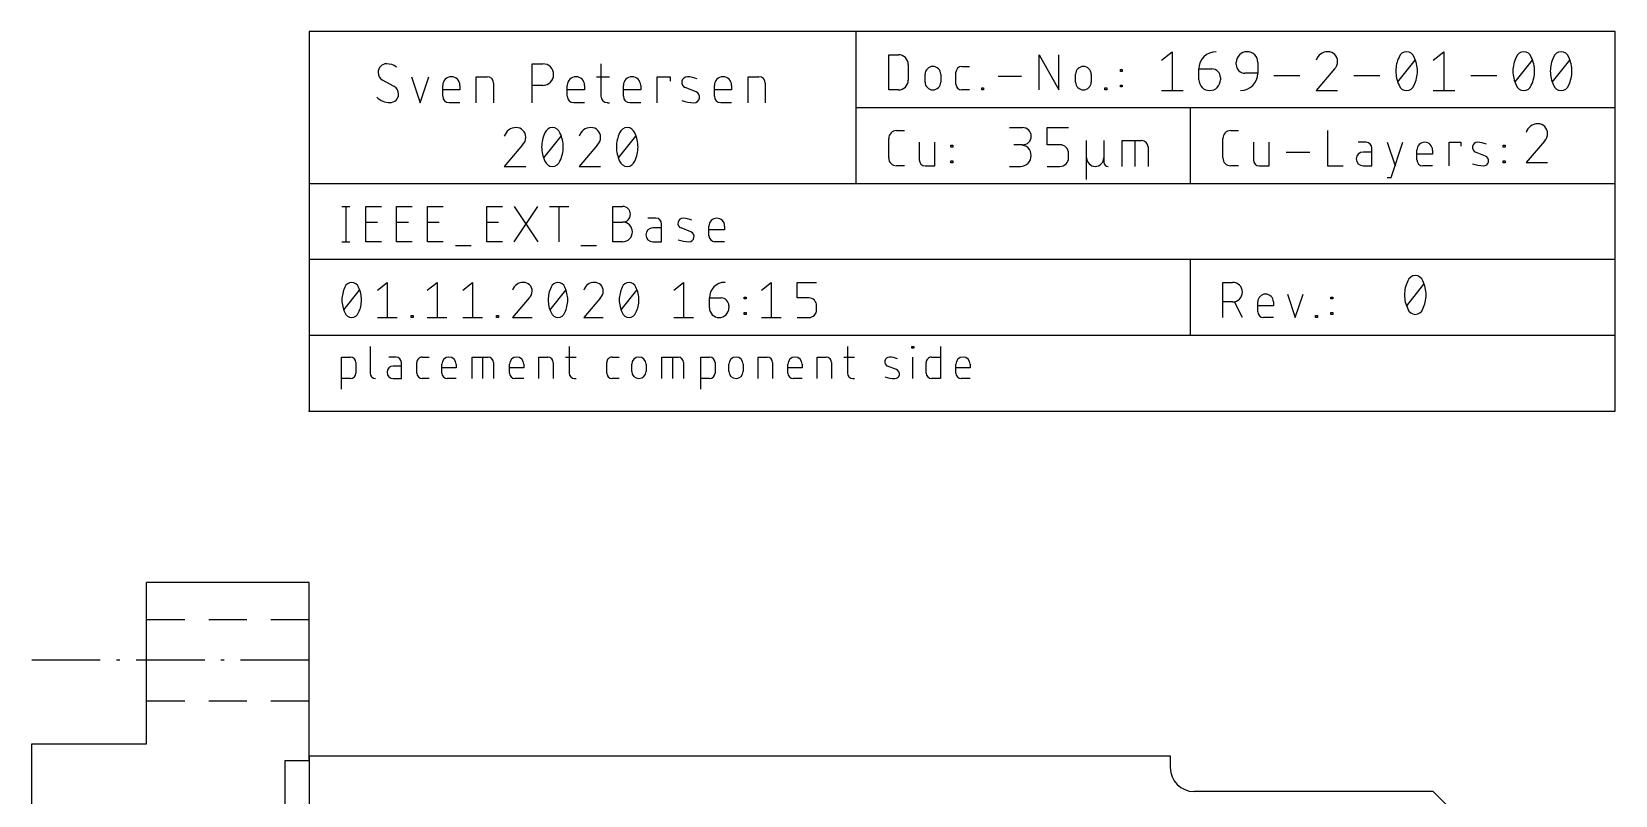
# Model space of a CAD drawing. Extents: x -11.6 to 54.6, y -7.2 to 84.3.
# Drawn here: x -11.6 to 54.6, y 52.3 to 84.3 of the extents above; entities that cross this region are included whole.
import ezdxf

# ---------------------------------------------------------------- set-up
doc = ezdxf.new("R2010")
doc.units = 0
for name, color, linetype in [('20', 30, 'CONTINUOUS'), ('21', 253, 'CONTINUOUS'), ('23', 7, 'CONTINUOUS'), ('48', 213, 'CONTINUOUS')]:
    doc.layers.add(name, color=color, linetype=linetype)

msp = doc.modelspace()

# ---------------------------------------------------------------- linework, layer by layer
at = {"layer": '20'}
for p, q in [((0, 54), (0, 0)), ((0, 54), (36, 54)), ((36, 54), (36, 53.5)), ((47, 52.5), (37, 52.5)), ((47, 52.5), (48, 51.5))]:
    msp.add_line(p, q, dxfattribs=at)
msp.add_arc((37, 53.5), 1, 180, 270, dxfattribs=at)
at = {"layer": '21'}
for p, q in [((2.5485, 71.1264), (2.5485, 70.0045)), ((10.8694, 71.1264), (10.8694, 70.0045)), ((22.5046, 71.1264), (22.5046, 70.0045)), ((25.2019, 71.0516), (25.2019, 71.1264)), ((25.2019, 71.1264), (25.2767, 71.1264)), ((25.2767, 71.0516), (25.2019, 71.0516)), ((25.2767, 71.1264), (25.2767, 71.0516)), ((26.3968, 71.1264), (26.3968, 69.7802)), ((1.3589, 69.3314), (1.3589, 70.6776)), ((1.3589, 70.6776), (1.7328, 70.6776)), ((1.9572, 70.4532), (1.9572, 70.0045)), ((3.632, 70.6776), (3.3329, 70.6776)), ((3.8564, 70.3037), (3.5199, 70.3037)), ((3.8564, 69.7802), (3.8564, 70.4532)), ((4.5006, 70.0045), (4.5006, 70.4532)), ((4.725, 70.6776), (5.0241, 70.6776)), ((5.5481, 70.0045), (5.5481, 70.3785)), ((6.1464, 70.2289), (5.5481, 70.2289)), ((6.1464, 70.3785), (6.1464, 70.2289)), ((6.813, 69.7802), (6.813, 70.6776)), ((6.813, 70.6776), (7.4861, 70.6776)), ((7.2617, 69.7802), (7.2617, 70.6776)), ((7.7105, 70.4532), (7.7105, 69.7802)), ((8.3771, 70.0045), (8.3771, 70.3785)), ((8.9754, 70.2289), (8.3771, 70.2289)), ((8.9754, 70.3785), (8.9754, 70.2289)), ((9.609, 69.7802), (9.609, 70.6776)), ((9.609, 70.6776), (9.983, 70.6776)), ((10.2074, 70.4532), (10.2074, 69.7802)), ((10.7198, 70.6776), (11.1685, 70.6776)), ((12.44, 70.0045), (12.44, 70.4532)), ((12.6643, 70.6776), (12.9635, 70.6776)), ((13.4875, 70.0793), (13.4875, 70.3785)), ((14.0858, 70.3785), (14.0858, 70.0793)), ((14.7524, 69.7802), (14.7524, 70.6776)), ((14.7524, 70.6776), (15.4255, 70.6776)), ((15.2011, 69.7802), (15.2011, 70.6776)), ((15.6498, 70.4532), (15.6498, 69.7802)), ((16.3706, 69.3314), (16.3706, 70.6776)), ((16.3706, 70.6776), (16.7446, 70.6776)), ((16.969, 70.4532), (16.969, 70.0045)), ((17.5484, 70.0793), (17.5484, 70.3785)), ((18.1467, 70.3785), (18.1467, 70.0793)), ((18.7804, 69.7802), (18.7804, 70.6776)), ((18.7804, 70.6776), (19.1543, 70.6776)), ((19.3787, 70.4532), (19.3787, 69.7802)), ((20.0123, 70.0045), (20.0123, 70.3785)), ((20.6106, 70.2289), (20.0123, 70.2289)), ((20.6106, 70.3785), (20.6106, 70.2289)), ((21.2443, 69.7802), (21.2443, 70.6776)), ((21.2443, 70.6776), (21.6182, 70.6776)), ((21.8426, 70.4532), (21.8426, 69.7802)), ((22.355, 70.6776), (22.8038, 70.6776)), ((24.5594, 70.1541), (24.1854, 70.3037)), ((25.2393, 69.7802), (25.2393, 70.6776)), ((25.7985, 70.0045), (25.7985, 70.4532)), ((26.0229, 70.6776), (26.3968, 70.6776)), ((27.0391, 70.0045), (27.0391, 70.3785)), ((27.6374, 70.2289), (27.0391, 70.2289)), ((27.6374, 70.3785), (27.6374, 70.2289)), ((1.7328, 69.7802), (1.3589, 69.7802)), ((3.5199, 69.7802), (3.8564, 69.7802)), ((5.0241, 69.7802), (4.725, 69.7802)), ((6.1464, 69.7802), (5.7725, 69.7802)), ((8.9754, 69.7802), (8.6014, 69.7802)), ((11.0937, 69.7802), (11.1685, 69.7802)), ((12.9635, 69.7802), (12.6643, 69.7802)), ((16.7446, 69.7802), (16.3706, 69.7802)), ((20.6106, 69.7802), (20.2367, 69.7802)), ((22.729, 69.7802), (22.8038, 69.7802)), ((26.3968, 69.7802), (26.0229, 69.7802)), ((27.6374, 69.7802), (27.2635, 69.7802)), ((0, 61.25), (-6.8, 61.25)), ((-6.8, 59.7), (-6.8, 61.25)), ((0, 59.7), (0, 61.25)), ((-6.8, 56.3), (-6.8, 59.7)), ((-6.8, 59.7), (-5.2, 59.7)), ((-4.2, 59.7), (-2.6, 59.7)), ((-1.6, 59.7), (0, 59.7)), ((0, 58), (0, 59.7)), ((-8.7333, 58), (-11.6, 58)), ((-7.9147, 58), (-8.052, 58)), ((-4.3667, 58), (-7.2333, 58)), ((-3.548, 58), (-3.6853, 58)), ((0, 58), (-2.8667, 58)), ((0, 56.3), (0, 58)), ((-6.8, 54.5), (-6.8, 56.3)), ((-6.8, 56.3), (-5.2, 56.3)), ((-4.2, 56.3), (-2.6, 56.3)), ((-1.6, 56.3), (0, 56.3)), ((0, 53.8), (0, 56.3)), ((-11.6, -0.5), (-11.6, 54.5)), ((-11.6, 54.5), (-6.8, 54.5)), ((-1, 0.2), (-1, 53.8)), ((-1, 53.8), (0, 53.8))]:
    msp.add_line(p, q, dxfattribs=at)
for centre, radius, start, end in [((1.7328, 70.4532), 0.2244, 0, 90), ((3.5199, 70.0419), 0.2618, 90, 270), ((3.632, 70.4532), 0.2244, 0, 90), ((4.725, 70.4532), 0.2244, 89.9992, 180), ((5.8473, 70.3785), 0.2992, 0, 180), ((7.4861, 70.4532), 0.2244, 0, 90), ((8.6762, 70.3785), 0.2992, 0, 180), ((9.983, 70.4532), 0.2244, 0, 90), ((12.6643, 70.4532), 0.2244, 89.9992, 180), ((13.7866, 70.3785), 0.2992, 0, 180), ((15.4255, 70.4532), 0.2244, 0, 90), ((16.7446, 70.4532), 0.2244, 0, 90), ((17.8475, 70.3785), 0.2992, 0, 180), ((19.1543, 70.4532), 0.2244, 0, 90), ((20.3115, 70.3785), 0.2992, 0, 180), ((21.6182, 70.4532), 0.2244, 0, 90), ((24.2574, 70.4837), 0.1939, 89.181, 248.1986), ((24.2481, 69.8284), 0.8493, 65.7609, 89.181), ((26.0229, 70.4532), 0.2244, 89.9992, 180), ((27.3382, 70.3785), 0.2992, 0, 180), ((1.7328, 70.0045), 0.2244, 270.0008, 0), ((2.7729, 70.0045), 0.2244, 180, 270), ((4.725, 70.0045), 0.2244, 180, 270), ((5.7725, 70.0045), 0.2244, 180, 270), ((8.6014, 70.0045), 0.2244, 180, 270), ((11.0937, 70.0045), 0.2244, 180, 270), ((12.6643, 70.0045), 0.2244, 180, 270), ((13.7866, 70.0793), 0.2992, 180, 0), ((16.7446, 70.0045), 0.2244, 270.0008, 0), ((17.8475, 70.0793), 0.2992, 180, 0), ((20.2367, 70.0045), 0.2244, 180, 270), ((22.729, 70.0045), 0.2244, 180, 270), ((24.5027, 71.0485), 1.2684, 250.2096, 269.181), ((24.4874, 69.974), 0.1939, 269.181, 68.1986), ((26.0229, 70.0045), 0.2244, 180, 270), ((27.2635, 70.0045), 0.2244, 180, 270)]:
    msp.add_arc(centre, radius, start, end, dxfattribs=at)
at = {"layer": '23'}
msp.add_point((0, 68.4213), dxfattribs=at)
at = {"layer": '48'}
for p, q in [((22.86, 84.2963), (0, 84.2963)), ((0, 84.2963), (0, 77.9463)), ((54.61, 84.2963), (22.86, 84.2963)), ((22.86, 84.2963), (22.86, 81.1213)), ((54.61, 81.1213), (54.61, 84.2963)), ((35.6362, 83.0968), (36.0878, 83.4581)), ((36.0878, 83.4581), (36.0878, 81.8325)), ((46.9949, 83.0968), (47.4464, 83.4581)), ((47.4464, 83.4581), (47.4464, 81.8325)), ((9.3179, 81.3244), (9.3179, 82.9501)), ((9.3179, 82.9501), (9.7695, 82.9501)), ((12.1996, 82.9501), (12.1996, 81.5954)), ((24.2316, 81.8578), (24.2316, 83.3311)), ((24.2316, 83.3311), (24.6408, 83.3311)), ((25.05, 82.9218), (25.05, 82.2671)), ((27.2865, 82.84), (27.6139, 82.84)), ((30.5248, 81.8578), (30.5248, 83.3311)), ((30.5248, 83.3311), (31.3432, 81.8578)), ((31.3432, 81.8578), (31.3432, 83.3311)), ((38.7624, 82.9162), (38.7624, 83.0065)), ((39.6656, 83.0065), (39.6656, 82.5549)), ((45.5221, 82.1937), (46.2446, 83.0968)), ((50.4199, 82.1937), (51.1423, 83.0968)), ((51.983, 82.1937), (52.7055, 83.0968)), ((3.5584, 82.0018), (3.0617, 82.2727)), ((4.281, 82.4082), (4.6422, 81.3244)), ((4.6422, 81.3244), (5.0035, 82.4082)), ((6.9904, 81.3244), (6.9904, 82.4082)), ((6.9904, 82.4082), (7.4419, 82.4082)), ((7.7129, 82.1373), (7.7129, 81.3244)), ((12.019, 82.4082), (12.5608, 82.4082)), ((14.554, 81.3244), (14.554, 82.4082)), ((14.554, 82.4082), (15.0958, 82.4082)), ((15.0958, 82.4082), (15.0958, 82.2276)), ((18.3491, 81.3244), (18.3491, 82.4082)), ((18.3491, 82.4082), (18.8006, 82.4082)), ((19.0716, 82.1373), (19.0716, 81.3244)), ((25.7505, 82.1852), (25.7505, 82.5126)), ((26.4052, 82.5126), (26.4052, 82.1852)), ((27.041, 82.1034), (27.041, 82.5945)), ((28.8077, 82.4308), (29.7898, 82.4308)), ((32.0436, 82.1852), (32.0436, 82.5126)), ((32.6984, 82.5126), (32.6984, 82.1852)), ((33.9158, 82.6354), (33.9158, 82.7172)), ((33.9158, 82.7172), (33.9976, 82.7172)), ((33.9976, 82.6354), (33.9158, 82.6354)), ((33.9976, 82.7172), (33.9976, 82.6354)), ((37.1993, 82.7356), (37.7412, 82.7356)), ((37.1993, 82.284), (37.1993, 82.7356)), ((38.1024, 82.3743), (38.1024, 82.284)), ((39.6656, 82.5549), (39.1237, 82.5549)), ((40.3395, 82.4646), (41.4232, 82.4646)), ((42.8647, 82.7356), (42.0971, 81.8325)), ((43.6741, 82.4646), (44.7579, 82.4646)), ((48.5719, 82.4646), (49.6556, 82.4646)), ((5.5836, 81.5954), (5.5836, 82.0469)), ((6.3061, 81.8663), (5.5836, 81.8663)), ((6.3061, 82.0469), (6.3061, 81.8663)), ((9.7695, 82.0469), (9.3179, 82.0469)), ((10.794, 81.5954), (10.794, 82.0469)), ((11.5165, 81.8663), (10.794, 81.8663)), ((11.5165, 82.0469), (11.5165, 81.8663)), ((13.1387, 81.5954), (13.1387, 82.0469)), ((13.8611, 81.8663), (13.1387, 81.8663)), ((13.8611, 82.0469), (13.8611, 81.8663)), ((16.1746, 81.776), (15.723, 81.9566)), ((16.9423, 81.5954), (16.9423, 82.0469)), ((17.6647, 81.8663), (16.9423, 81.8663)), ((17.6647, 82.0469), (17.6647, 81.8663)), ((24.6408, 81.8578), (24.2316, 81.8578)), ((27.6139, 81.8578), (27.2865, 81.8578)), ((28.1181, 81.8578), (28.1181, 81.9397)), ((28.1181, 81.9397), (28.2, 81.9397)), ((28.2, 81.8578), (28.1181, 81.8578)), ((28.2, 81.9397), (28.2, 81.8578)), ((33.2716, 81.8578), (33.2716, 81.9397)), ((33.2716, 81.9397), (33.3534, 81.9397)), ((33.3534, 81.8578), (33.2716, 81.8578)), ((33.3534, 81.9397), (33.3534, 81.8578)), ((33.9158, 81.9806), (33.9158, 82.0625)), ((33.9158, 82.0625), (33.9976, 82.0625)), ((33.9976, 81.9806), (33.9158, 81.9806)), ((33.9976, 82.0625), (33.9976, 81.9806)), ((35.6362, 81.8325), (36.5393, 81.8325)), ((42.0971, 81.8325), (43.0002, 81.8325)), ((46.9949, 81.8325), (47.898, 81.8325)), ((6.3061, 81.3244), (5.8545, 81.3244)), ((11.5165, 81.3244), (11.0649, 81.3244)), ((12.4705, 81.3244), (12.5608, 81.3244)), ((13.8611, 81.3244), (13.4096, 81.3244)), ((17.6647, 81.3244), (17.2132, 81.3244)), ((22.86, 81.1213), (22.86, 77.9463)), ((22.86, 81.1213), (36.83, 81.1213)), ((36.83, 81.1213), (54.61, 81.1213)), ((36.83, 81.1213), (36.83, 77.9463)), ((54.61, 77.9463), (54.61, 81.1213)), ((24.559, 80.1561), (24.8864, 80.1561)), ((29.2862, 80.2831), (29.8281, 80.2831)), ((30.8493, 79.5606), (30.8493, 80.2831)), ((30.8493, 80.2831), (31.7524, 80.2831)), ((38.529, 80.1561), (38.8564, 80.1561)), ((42.5708, 80.1561), (42.5708, 78.6829)), ((8.9252, 79.5606), (8.1575, 78.6574)), ((9.8109, 79.0187), (10.5334, 79.9218)), ((12.0514, 79.5606), (11.2838, 78.6574)), ((12.9372, 79.0187), (13.6597, 79.9218)), ((24.2316, 79.0102), (24.2316, 79.8287)), ((25.5077, 79.665), (25.5077, 78.9284)), ((26.1624, 78.6829), (26.1624, 79.665)), ((26.8347, 79.4604), (26.8347, 79.5422)), ((26.8347, 79.5422), (26.9166, 79.5422)), ((26.9166, 79.4604), (26.8347, 79.4604)), ((26.9166, 79.5422), (26.9166, 79.4604)), ((29.8281, 79.5606), (29.4668, 79.5606)), ((31.3912, 79.5606), (30.8493, 79.5606)), ((32.5019, 78.1156), (32.5019, 79.7412)), ((33.2243, 79.7412), (33.2243, 79.0187)), ((33.9895, 78.6574), (33.9895, 79.7412)), ((33.9895, 79.7412), (34.8023, 79.7412)), ((34.5313, 78.6574), (34.5313, 79.7412)), ((35.0732, 79.4703), (35.0732, 78.6574)), ((38.2016, 79.0102), (38.2016, 79.8287)), ((39.4777, 79.665), (39.4777, 78.9284)), ((40.1324, 78.6829), (40.1324, 79.665)), ((44.1889, 79.665), (43.8615, 79.665)), ((45.0771, 79.665), (45.4045, 78.6829)), ((45.2408, 78.1918), (45.7319, 79.665)), ((47.6643, 78.6829), (47.6643, 79.665)), ((47.6643, 79.665), (48.1553, 79.665)), ((48.1553, 79.665), (48.1553, 79.5013)), ((49.9224, 79.4604), (49.9224, 79.5422)), ((49.9224, 79.5422), (50.0043, 79.5422)), ((50.0043, 79.4604), (49.9224, 79.4604)), ((50.0043, 79.5422), (50.0043, 79.4604)), ((51.6438, 79.7193), (50.8762, 78.8162)), ((26.8347, 78.8056), (26.8347, 78.8875)), ((26.8347, 78.8875), (26.9166, 78.8875)), ((26.9166, 78.8056), (26.8347, 78.8056)), ((26.9166, 78.8875), (26.9166, 78.8056)), ((31.7524, 79.0187), (31.7524, 79.1993)), ((33.2243, 79.0187), (33.2243, 78.8381)), ((40.8501, 79.2558), (41.8322, 79.2558)), ((44.4344, 79.2558), (44.0661, 79.2558)), ((44.4344, 78.6829), (44.4344, 79.4194)), ((46.3159, 78.9284), (46.3159, 79.3376)), ((46.9707, 79.1739), (46.3159, 79.1739)), ((46.9707, 79.3376), (46.9707, 79.1739)), ((49.1769, 79.0921), (48.7677, 79.2558)), ((49.9224, 78.8056), (49.9224, 78.8875)), ((49.9224, 78.8875), (50.0043, 78.8875)), ((50.0043, 78.8056), (49.9224, 78.8056)), ((50.0043, 78.8875), (50.0043, 78.8056)), ((50.8762, 78.8162), (51.7793, 78.8162)), ((8.1575, 78.6574), (9.0606, 78.6574)), ((11.2838, 78.6574), (12.1869, 78.6574)), ((24.8864, 78.6829), (24.559, 78.6829)), ((25.7532, 78.6829), (26.1624, 78.6829)), ((29.2862, 78.6574), (29.7378, 78.6574)), ((30.8493, 78.6574), (31.3912, 78.6574)), ((38.8564, 78.6829), (38.529, 78.6829)), ((39.7232, 78.6829), (40.1324, 78.6829)), ((42.5708, 78.6829), (43.2256, 78.6829)), ((44.0661, 78.6829), (44.4344, 78.6829)), ((45.0771, 78.1918), (45.2408, 78.1918)), ((46.9707, 78.6829), (46.5615, 78.6829)), ((0, 77.9463), (0, 74.7713)), ((0, 77.9463), (22.86, 77.9463)), ((22.86, 77.9463), (36.83, 77.9463)), ((36.83, 77.9463), (54.61, 77.9463)), ((54.61, 74.7713), (54.61, 77.9463)), ((1.3716, 76.9811), (1.699, 76.9811)), ((1.5353, 76.9811), (1.5353, 75.5079)), ((2.3685, 75.5079), (2.3685, 76.9811)), ((2.3685, 76.9811), (3.0232, 76.9811)), ((3.6569, 75.5079), (3.6569, 76.9811)), ((3.6569, 76.9811), (4.3116, 76.9811)), ((4.9452, 75.5079), (4.9452, 76.9811)), ((4.9452, 76.9811), (5.6, 76.9811)), ((7.4229, 75.5079), (7.4229, 76.9811)), ((7.4229, 76.9811), (8.0776, 76.9811)), ((8.5762, 75.5079), (9.5584, 76.9811)), ((8.5762, 76.9811), (9.5584, 75.5079)), ((10.0455, 76.9811), (10.864, 76.9811)), ((10.4548, 75.5079), (10.4548, 76.9811)), ((12.6979, 75.5079), (12.6979, 76.9811)), ((12.6979, 76.9811), (13.1071, 76.9811)), ((2.3685, 76.3263), (2.8596, 76.3263)), ((3.6569, 76.3263), (4.1479, 76.3263)), ((4.9452, 76.3263), (5.4363, 76.3263)), ((7.4229, 76.3263), (7.9139, 76.3263)), ((12.6979, 76.3263), (13.1071, 76.3263)), ((14.4918, 76.49), (14.1644, 76.49)), ((14.7373, 75.5079), (14.7373, 76.2445)), ((16.7179, 75.7534), (16.7179, 76.1626)), ((17.3726, 76.1626), (17.3726, 75.9989)), ((1.3716, 75.5079), (1.699, 75.5079)), ((3.0232, 75.5079), (2.3685, 75.5079)), ((4.3116, 75.5079), (3.6569, 75.5079)), ((5.6, 75.5079), (4.9452, 75.5079)), ((8.0776, 75.5079), (7.4229, 75.5079)), ((13.1071, 75.5079), (12.6979, 75.5079)), ((14.7373, 76.0808), (14.369, 76.0808)), ((14.369, 75.5079), (14.7373, 75.5079)), ((15.9615, 75.9171), (15.5523, 76.0808)), ((17.3726, 75.9989), (16.7179, 75.9989)), ((17.3726, 75.5079), (16.9634, 75.5079)), ((6.1136, 75.3442), (6.7684, 75.3442)), ((11.3662, 75.3442), (12.021, 75.3442)), ((0, 74.7713), (0, 71.5962)), ((0, 74.7713), (36.83, 74.7713)), ((36.83, 74.7713), (54.61, 74.7713)), ((36.83, 74.7713), (36.83, 71.5962)), ((54.61, 71.5962), (54.61, 74.7713)), ((2.8582, 73.4787), (3.2674, 73.806)), ((3.2674, 73.806), (3.2674, 72.3329)), ((4.9394, 73.4787), (5.3486, 73.806)), ((5.3486, 73.806), (5.3486, 72.3329)), ((6.426, 73.4787), (6.8352, 73.806)), ((6.8352, 73.806), (6.8352, 72.3329)), ((15.2463, 73.4787), (15.6555, 73.806)), ((15.6555, 73.806), (15.6555, 72.3329)), ((18.9132, 73.4787), (19.3224, 73.806)), ((19.3224, 73.806), (19.3224, 72.3329)), ((20.3997, 73.1513), (20.3997, 73.806)), ((20.3997, 73.806), (21.2182, 73.806)), ((38.2016, 72.3329), (38.2016, 73.806)), ((38.2016, 73.806), (38.6108, 73.806)), ((45.8865, 72.8274), (46.609, 73.7306)), ((1.4534, 72.6602), (2.1082, 73.4787)), ((9.2028, 73.1513), (8.5072, 72.3329)), ((10.0756, 72.6602), (10.7303, 73.4787)), ((12.176, 73.1513), (11.4803, 72.3329)), ((13.0487, 72.6602), (13.7035, 73.4787)), ((16.7329, 73.1513), (17.2239, 73.1513)), ((16.7329, 72.7421), (16.7329, 73.1513)), ((18.1913, 73.1104), (18.1913, 73.1922)), ((18.1913, 73.1922), (18.2732, 73.1922)), ((18.2732, 73.1104), (18.1913, 73.1104)), ((18.2732, 73.1922), (18.2732, 73.1104)), ((20.8908, 73.1513), (20.3997, 73.1513)), ((38.6108, 72.9876), (38.2016, 72.9876)), ((39.02, 72.3329), (38.6927, 72.9876)), ((39.6596, 72.5784), (39.6596, 72.9876)), ((40.3143, 72.9876), (40.3143, 72.8239)), ((40.8984, 73.315), (41.2258, 72.3329)), ((41.2258, 72.3329), (41.5532, 73.315)), ((42.721, 73.1104), (42.721, 73.1922)), ((42.721, 73.1922), (42.8028, 73.1922)), ((42.8028, 73.1104), (42.721, 73.1104)), ((42.8028, 73.1922), (42.8028, 73.1104)), ((2.8582, 72.3329), (3.6766, 72.3329)), ((4.2671, 72.3329), (4.2671, 72.4147)), ((4.2671, 72.4147), (4.3489, 72.4147)), ((4.3489, 72.3329), (4.2671, 72.3329)), ((4.3489, 72.4147), (4.3489, 72.3329)), ((4.9394, 72.3329), (5.7578, 72.3329)), ((6.426, 72.3329), (7.2444, 72.3329)), ((7.8349, 72.3329), (7.8349, 72.4147)), ((7.8349, 72.4147), (7.9167, 72.4147)), ((7.9167, 72.3329), (7.8349, 72.3329)), ((7.9167, 72.4147), (7.9167, 72.3329)), ((8.5072, 72.3329), (9.3256, 72.3329)), ((11.4803, 72.3329), (12.2987, 72.3329)), ((15.2463, 72.3329), (16.0647, 72.3329)), ((17.5513, 72.8239), (17.5513, 72.7421)), ((18.1913, 72.4556), (18.1913, 72.5375)), ((18.1913, 72.5375), (18.2732, 72.5375)), ((18.2732, 72.4556), (18.1913, 72.4556)), ((18.2732, 72.5375), (18.2732, 72.4556)), ((18.9132, 72.3329), (19.7316, 72.3329)), ((20.3997, 72.3329), (20.8908, 72.3329)), ((21.2182, 72.6602), (21.2182, 72.8239)), ((40.3143, 72.8239), (39.6596, 72.8239)), ((40.3143, 72.3329), (39.9051, 72.3329)), ((42.0768, 72.3329), (42.0768, 72.4147)), ((42.0768, 72.4147), (42.1586, 72.4147)), ((42.1586, 72.3329), (42.0768, 72.3329)), ((42.1586, 72.4147), (42.1586, 72.3329)), ((42.721, 72.4556), (42.721, 72.5375)), ((42.721, 72.5375), (42.8028, 72.5375)), ((42.8028, 72.4556), (42.721, 72.4556)), ((42.8028, 72.5375), (42.8028, 72.4556)), ((0, 71.5962), (0, 68.4213)), ((0, 71.5962), (36.83, 71.5962)), ((36.83, 71.5962), (54.61, 71.5962)), ((54.61, 68.4213), (54.61, 71.5962)), ((0, 68.4213), (54.61, 68.4213))]:
    msp.add_line(p, q, dxfattribs=at)
for centre, radius, start, end in [((37.9218, 82.7356), 0.7225, 90.0002, 180), ((39.214, 83.0065), 0.4516, 0, 180), ((42.5938, 82.9359), 0.5221, 90.0001, 162.0549), ((42.5938, 83.0517), 0.4064, 0, 90), ((45.8833, 83.1239), 0.3342, 90.0001, 161.0756), ((45.8833, 83.1239), 0.3342, 18.9248, 90), ((50.7811, 83.1239), 0.3342, 90.0001, 161.0756), ((50.7811, 83.1239), 0.3342, 18.9248, 90), ((52.3442, 83.1239), 0.3342, 90.0001, 161.0756), ((52.3442, 83.1239), 0.3342, 18.9248, 90), ((3.2424, 82.5888), 0.3612, 89.9995, 180), ((3.2423, 82.2727), 0.6773, 53.1301, 89.9995), ((9.7695, 82.4985), 0.4516, 270, 90), ((24.6408, 82.9218), 0.4092, 359.9996, 90), ((26.0778, 82.5126), 0.3274, 0, 180), ((27.2865, 82.5945), 0.2455, 90, 180), ((32.371, 82.5126), 0.3274, 0, 180), ((39.1237, 82.9162), 0.3612, 180, 270), ((42.5637, 83.0517), 0.4365, 313.6036, 359.9997), ((46.7714, 82.6453), 1.3396, 154.0109, 180.0001), ((44.9953, 82.6453), 1.3396, 360, 25.9891), ((51.6692, 82.6453), 1.3396, 154.0109, 180.0001), ((49.893, 82.6453), 1.3396, 360, 25.9891), ((53.2323, 82.6453), 1.3396, 154.0109, 180.0001), ((51.4562, 82.6453), 1.3396, 360, 25.9891), ((3.248, 82.5888), 0.3669, 179.9998, 239.49), ((5.9448, 82.0469), 0.3612, 0, 180), ((7.4419, 82.1372), 0.2709, 0.0007, 90), ((11.1552, 82.0469), 0.3612, 0, 180), ((13.4999, 82.0469), 0.3612, 0, 180), ((15.81, 82.174), 0.2342, 89.1818, 248.1988), ((15.7987, 81.3827), 1.0256, 65.7611, 89.1818), ((17.3035, 82.0469), 0.3612, 0, 180), ((18.8006, 82.1372), 0.2709, 0.0007, 90), ((24.6408, 82.2671), 0.4092, 270.0004, 360), ((26.0778, 82.1852), 0.3274, 180, 0), ((27.2865, 82.1034), 0.2455, 180, 270), ((32.371, 82.1852), 0.3274, 180, 0), ((37.6509, 82.284), 0.4516, 180, 0), ((37.7412, 82.3743), 0.3612, 0, 90), ((38.9431, 82.5549), 0.7225, 270, 0), ((46.7714, 82.6453), 1.3396, 180, 205.9889), ((44.9952, 82.6453), 1.3396, 334.0111, 360), ((51.6692, 82.6453), 1.3396, 180, 205.9889), ((49.893, 82.6453), 1.3396, 334.0111, 360), ((53.2323, 82.6453), 1.3396, 180, 205.9889), ((51.4561, 82.6453), 1.3396, 334.0111, 360), ((3.3778, 82.0876), 0.7631, 224.7608, 269.9999), ((3.3778, 81.6857), 0.3612, 270, 0), ((3.3722, 81.6857), 0.3669, 0, 59.4898), ((5.8545, 81.5954), 0.2709, 180, 270), ((11.0649, 81.5954), 0.2709, 180, 270), ((12.4705, 81.5954), 0.2709, 180, 270), ((13.4096, 81.5954), 0.2709, 180, 270), ((16.0876, 81.5586), 0.2342, 269.1818, 68.1988), ((17.2132, 81.5954), 0.2709, 180, 270), ((45.8833, 82.1666), 0.3342, 198.925, 270), ((45.8833, 82.1666), 0.3342, 269.9999, 341.0745), ((50.7811, 82.1666), 0.3342, 198.925, 270), ((50.7811, 82.1666), 0.3342, 269.9999, 341.0745), ((52.3442, 82.1666), 0.3342, 198.925, 270), ((52.3442, 82.1666), 0.3342, 269.9999, 341.0745), ((16.1061, 82.8559), 1.5316, 250.2089, 269.1818), ((8.6542, 79.7609), 0.5221, 90.0001, 162.0549), ((8.6542, 79.8766), 0.4064, 0, 90), ((10.1722, 79.9489), 0.3342, 90.0001, 161.0756), ((10.1722, 79.9489), 0.3342, 18.9248, 90), ((11.7805, 79.7609), 0.5221, 90.0001, 162.0549), ((11.7805, 79.8766), 0.4064, 0, 90), ((13.2984, 79.9489), 0.3342, 90.0001, 161.0756), ((13.2984, 79.9489), 0.3342, 18.9248, 90), ((24.559, 79.8287), 0.3274, 90.0005, 180), ((29.8281, 79.9218), 0.3612, 270, 90), ((38.529, 79.8287), 0.3274, 90.0005, 180), ((51.3729, 79.9197), 0.5221, 90.0001, 162.0549), ((51.3729, 80.0354), 0.4064, 0, 90), ((8.6241, 79.8767), 0.4365, 313.6036, 359.9997), ((11.0602, 79.4703), 1.3396, 154.0109, 180.0001), ((11.0603, 79.4703), 1.3396, 180, 205.9889), ((9.2841, 79.4703), 1.3396, 360, 25.9891), ((9.2841, 79.4703), 1.3396, 334.0111, 360), ((11.7504, 79.8767), 0.4365, 313.6036, 359.9997), ((14.1865, 79.4703), 1.3396, 154.0109, 180.0001), ((14.1865, 79.4703), 1.3396, 180, 205.9889), ((12.4104, 79.4703), 1.3396, 360, 25.9891), ((12.4104, 79.4703), 1.3396, 334.0111, 360), ((29.7378, 79.109), 0.4516, 270, 90), ((31.3912, 79.1993), 0.3612, 0, 90), ((34.8023, 79.4703), 0.2709, 0, 90), ((44.1889, 79.4194), 0.2455, 0, 90), ((46.6433, 79.3376), 0.3274, 0, 180), ((48.8465, 79.4528), 0.2122, 89.1816, 248.1986), ((48.8362, 78.7356), 0.9294, 65.761, 89.1816), ((51.3428, 80.0354), 0.4365, 313.6036, 359.9997), ((10.1722, 78.9916), 0.3342, 198.925, 270), ((10.1722, 78.9916), 0.3342, 269.9999, 341.0745), ((13.2984, 78.9916), 0.3342, 198.925, 270), ((13.2984, 78.9916), 0.3342, 269.9999, 341.0745), ((24.559, 79.0102), 0.3274, 180, 270), ((25.7532, 78.9284), 0.2455, 180, 270), ((31.3912, 79.0187), 0.3612, 270, 0), ((32.8631, 79.0187), 0.3612, 180, 0), ((33.405, 78.8381), 0.1806, 180, 270), ((38.529, 79.0102), 0.3274, 180, 270), ((39.7232, 78.9284), 0.2455, 180, 270), ((44.0661, 78.9693), 0.2865, 90, 270), ((46.5615, 78.9284), 0.2455, 180, 270), ((49.0981, 78.895), 0.2122, 269.1816, 68.1989), ((49.1149, 80.0707), 1.388, 250.2089, 269.1815), ((13.1071, 76.6537), 0.3274, 270, 90), ((13.1071, 75.9171), 0.4092, 270, 90), ((14.4918, 76.2445), 0.2455, 0, 90), ((15.6311, 76.2778), 0.2122, 89.1816, 248.1986), ((15.6209, 75.5606), 0.9294, 65.761, 89.1816), ((17.0453, 76.1626), 0.3274, 0, 180), ((14.369, 75.7943), 0.2865, 90, 270), ((15.8995, 76.8957), 1.388, 250.2089, 269.1815), ((15.8827, 75.72), 0.2122, 269.1816, 68.1989), ((16.9634, 75.7534), 0.2455, 180, 270), ((2.5856, 73.0695), 1.214, 154.0109, 180), ((1.7808, 73.5032), 0.3028, 90, 161.0756), ((1.7808, 73.5032), 0.3028, 18.9237, 90.0001), ((0.976, 73.0695), 1.214, 360, 25.9897), ((8.9573, 73.3329), 0.4732, 90, 162.0549), ((8.9573, 73.4378), 0.3683, 0, 90), ((11.2078, 73.0695), 1.214, 154.0109, 180), ((10.4029, 73.5032), 0.3028, 90, 161.0756), ((10.4029, 73.5032), 0.3028, 18.9237, 90.0001), ((9.5982, 73.0695), 1.214, 360, 25.9897), ((11.9304, 73.3329), 0.4732, 90, 162.0549), ((11.9304, 73.4378), 0.3683, 0, 90), ((14.1809, 73.0695), 1.214, 154.0109, 180), ((13.3761, 73.5032), 0.3028, 90, 161.0756), ((13.3761, 73.5032), 0.3028, 18.9237, 90.0001), ((12.5713, 73.0695), 1.214, 360, 25.9897), ((17.3876, 73.1513), 0.6548, 90.0003, 180), ((38.6108, 73.3968), 0.4092, 270, 90), ((47.1358, 73.279), 1.3396, 154.0109, 180.0001), ((46.2478, 73.7576), 0.3342, 90.0001, 161.0756), ((46.2478, 73.7576), 0.3342, 18.9248, 90), ((45.3597, 73.279), 1.3396, 360, 25.9891), ((2.5856, 73.0695), 1.214, 180, 205.9889), ((0.976, 73.0695), 1.214, 334.0105, 359.9999), ((8.93, 73.4378), 0.3956, 313.6022, 0), ((11.2078, 73.0695), 1.214, 180, 205.9889), ((9.5981, 73.0695), 1.214, 334.0105, 359.9999), ((11.9032, 73.4378), 0.3956, 313.6022, 0), ((14.1809, 73.0695), 1.214, 180, 205.9889), ((12.5713, 73.0695), 1.214, 334.0105, 359.9999), ((17.2239, 72.8239), 0.3274, 0, 90), ((20.8908, 72.8239), 0.3274, 0, 90), ((39.987, 72.9876), 0.3274, 0, 180), ((47.1358, 73.279), 1.3396, 180, 205.9889), ((45.3597, 73.279), 1.3396, 334.0111, 360), ((1.7808, 72.6357), 0.3028, 198.9251, 270.0001), ((1.7808, 72.6357), 0.3028, 270, 341.0759), ((10.4029, 72.6357), 0.3028, 198.9251, 270.0001), ((10.4029, 72.6357), 0.3028, 270, 341.0759), ((13.3761, 72.6357), 0.3028, 198.9251, 270.0001), ((13.3761, 72.6357), 0.3028, 270, 341.0759), ((17.1421, 72.7421), 0.4092, 180, 0), ((20.8908, 72.6602), 0.3274, 270, 359.9995), ((39.9051, 72.5784), 0.2455, 180, 270), ((46.2478, 72.8004), 0.3342, 198.925, 270), ((46.2478, 72.8004), 0.3342, 269.9999, 341.0745)]:
    msp.add_arc(centre, radius, start, end, dxfattribs=at)

doc.saveas('drawing.dxf')
